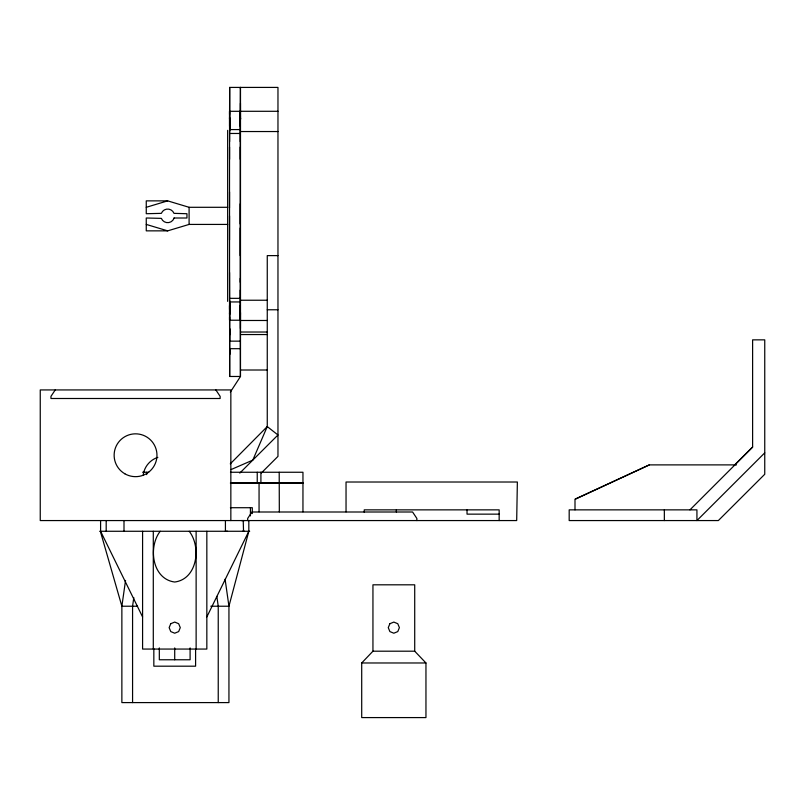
<?xml version="1.0" encoding="UTF-8"?>
<svg xmlns="http://www.w3.org/2000/svg" width="805" height="805" viewBox="0 0 805 805"><rect width="100%" height="100%" fill="white"/><g stroke="black" fill="none" stroke-linecap="round" stroke-linejoin="round"><path stroke-width="1.21" d="M229.566 159.269L229.546 117.731L229.546 118.979M229.526 309.512L229.536 215.911M229.495 207.841L229.526 147.063M240.252 126.294L240.252 111.301L229.546 111.301L229.546 126.294M229.656 352.62L229.667 354.502L229.556 313.97M229.656 335.011L229.667 328.581L229.667 376.478L240.373 376.478L240.262 313.97M229.536 312.813L229.546 314.071L229.546 305.508L229.566 319.867M229.546 191.942L229.506 239.991M229.797 129.605L229.787 118.023L229.787 119.281M240.272 159.269L240.252 117.731L240.252 118.979M240.252 312.813L240.252 314.071L240.252 227.986M240.272 282.253L240.282 278.369M240.212 223.981L240.232 147.063M240.252 203.836L240.212 255.618M229.586 141.66L229.656 119.734L229.717 131.044M229.556 117.943L229.667 87.423L277.967 87.413L277.967 456.385L261.323 472.988M229.717 300.778L229.667 312.088L229.566 272.553M240.293 141.66L240.383 114.391M240.262 117.943L240.373 87.423L240.393 88.429M240.454 328.51L240.474 313.91M229.787 126.586L229.667 87.423M229.556 317.09L229.546 320.229L240.252 320.229L240.262 317.09M229.787 312.843L229.787 314.091L229.797 302.237M240.252 111.301L240.504 118.788M240.252 306.755L240.252 305.508L240.272 319.867M240.383 317.432L240.282 290.062M125.55 580.425L121.867 606.225L121.867 702.594L228.942 702.594L228.942 606.225L225.088 579.198M133.801 597.622L132.573 606.225L132.573 702.594M248.826 520.563L248.826 531.27L228.942 606.225L210.789 606.225M174.121 218.004L174.001 218.366A6.802 6.802 0 0 1 161.352 218.366L146.258 218.004L146.258 230.854L167.681 230.854L189.095 224.424L227.694 224.424M239.789 473.099L277.967 434.982L267.26 426.57L252.8 460.108L231.116 469.546M206.835 616.932L248.826 531.27M230.331 392.105L240.494 376.468L240.494 87.413M55.243 389.932L50.957 396.352L50.957 398.495L220.137 398.495L220.137 396.352L215.861 389.932M160.205 531.27C147.949 546.897 152.034 579.117 174.715 582.025C197.386 579.117 201.471 546.897 189.215 531.27M361.707 662.978L372.946 651.195L372.946 584.812L414.716 584.812L414.716 651.195L425.956 662.978L425.956 717.587L361.707 717.587L361.707 662.978L425.956 662.978M230.27 463.861L267.26 426.57M734.885 464.656L752.615 446.926M689.955 509.857L752.615 447.198L752.615 339.851L764.75 339.851L764.75 474.266L718.352 520.563L569.185 520.563L569.185 509.857L696.929 509.857L696.929 520.563L764.75 452.853M575.414 499.15L649.333 464.888L736.434 464.888M649.333 464.888L575.001 499.15L575.001 509.857M146.258 207.298L167.681 200.868L189.095 207.298L227.694 207.298M241.329 520.563L244.398 520.563M243.533 531.27L243.231 520.563M240.494 111.291L277.967 111.291M229.536 129.585L240.242 129.585M240.494 131.537L277.967 131.537M229.536 133.469L240.242 133.469M167.681 200.868L146.258 200.868L146.258 213.717L161.352 213.355A6.802 6.802 0 0 1 174.001 213.355L186.951 213.717L186.951 218.004L174.001 218.004M277.967 255.618L267.26 255.618L267.26 427.022M229.536 298.343L240.242 298.343M240.494 300.235L267.26 300.235M229.536 301.945L240.242 301.945M267.26 309.774L277.967 309.774M240.494 320.481L267.26 320.481M240.494 332.022L267.26 332.022M240.494 334.548L267.26 334.548M240.333 341.149L229.626 341.149L229.787 305.528M240.333 348.686L229.626 348.686L229.626 352.177M240.494 370.008L267.26 370.008M142.596 472.253L148.643 472.253M230.482 472.253L302.962 472.253L302.952 511.819M230.482 482.96L302.962 482.96M230.391 483.091L302.952 483.091M230.411 507.714L252.307 507.714L252.307 513.56M499.16 514.143L467.031 514.143L467.031 509.857M227.503 531.27L225.42 531.27L225.42 520.563M99.76 531.27L249.671 531.27M137.544 606.225L121.867 606.225L100.353 531.27M372.946 651.195L414.716 651.195M242.506 531.27L244.398 531.27M146.258 224.424L167.681 230.854M142.586 616.932L100.595 531.27L100.595 520.563M216.837 596.394L218.236 606.225L218.236 702.594M229.656 376.478L229.656 348.072M240.454 103.312L240.474 117.369M240.494 314.091L240.484 312.511M229.546 111.301L229.556 114.441M664.346 509.857L664.346 520.563M499.16 520.563L499.16 509.857L364.242 509.857L364.242 512.232M416.859 520.563L416.859 518.42L412.583 512L251.965 512L247.678 518.42L247.678 520.563M396.362 509.857L396.362 512M346.039 511.859L346.039 482.014L517.363 482.014L516.689 520.563L40.25 520.563L40.25 389.932L230.844 389.932L230.844 520.563M279.204 472.253L279.325 511.819M260.911 472.253L260.911 482.96M259.059 483.091L259.059 511.819M257.238 472.253L257.238 482.96M250.425 507.714L250.425 515.894M227.644 130.37L227.644 301.352M206.835 531.27L206.835 649.061L142.586 649.061L142.586 531.27M196.128 531.27L196.128 649.061M195.595 648.659L195.595 666.188L153.835 666.188L153.835 648.659M190.101 647.914L190.101 659.768L159.32 659.768L159.32 647.914M189.095 207.298L189.095 224.424M174.715 647.914L174.715 659.768M153.292 531.27L153.292 649.061M146.711 472.253L146.701 474.628M124 520.563L124 531.27M106.19 520.563L106.19 531.27M143.159 475.493A21.413 21.413 0 0 1 157.85 457.361M240.494 118.023L240.484 119.281L240.494 118.023M170.771 623.704L169.141 627.638L170.771 631.583L174.715 633.213L178.65 631.583L180.28 627.638L178.65 623.704L174.715 622.074L170.771 623.704M389.892 623.704L388.262 627.638L389.892 631.583L393.826 633.213L397.771 631.583L399.401 627.638L397.771 623.704L393.826 622.074L389.892 623.704M124.845 473.793A21.413 21.413 0 0 0 156.965 455.248A21.413 21.413 0 0 0 124.845 436.702A21.413 21.413 0 0 0 124.845 473.793"/></g></svg>
